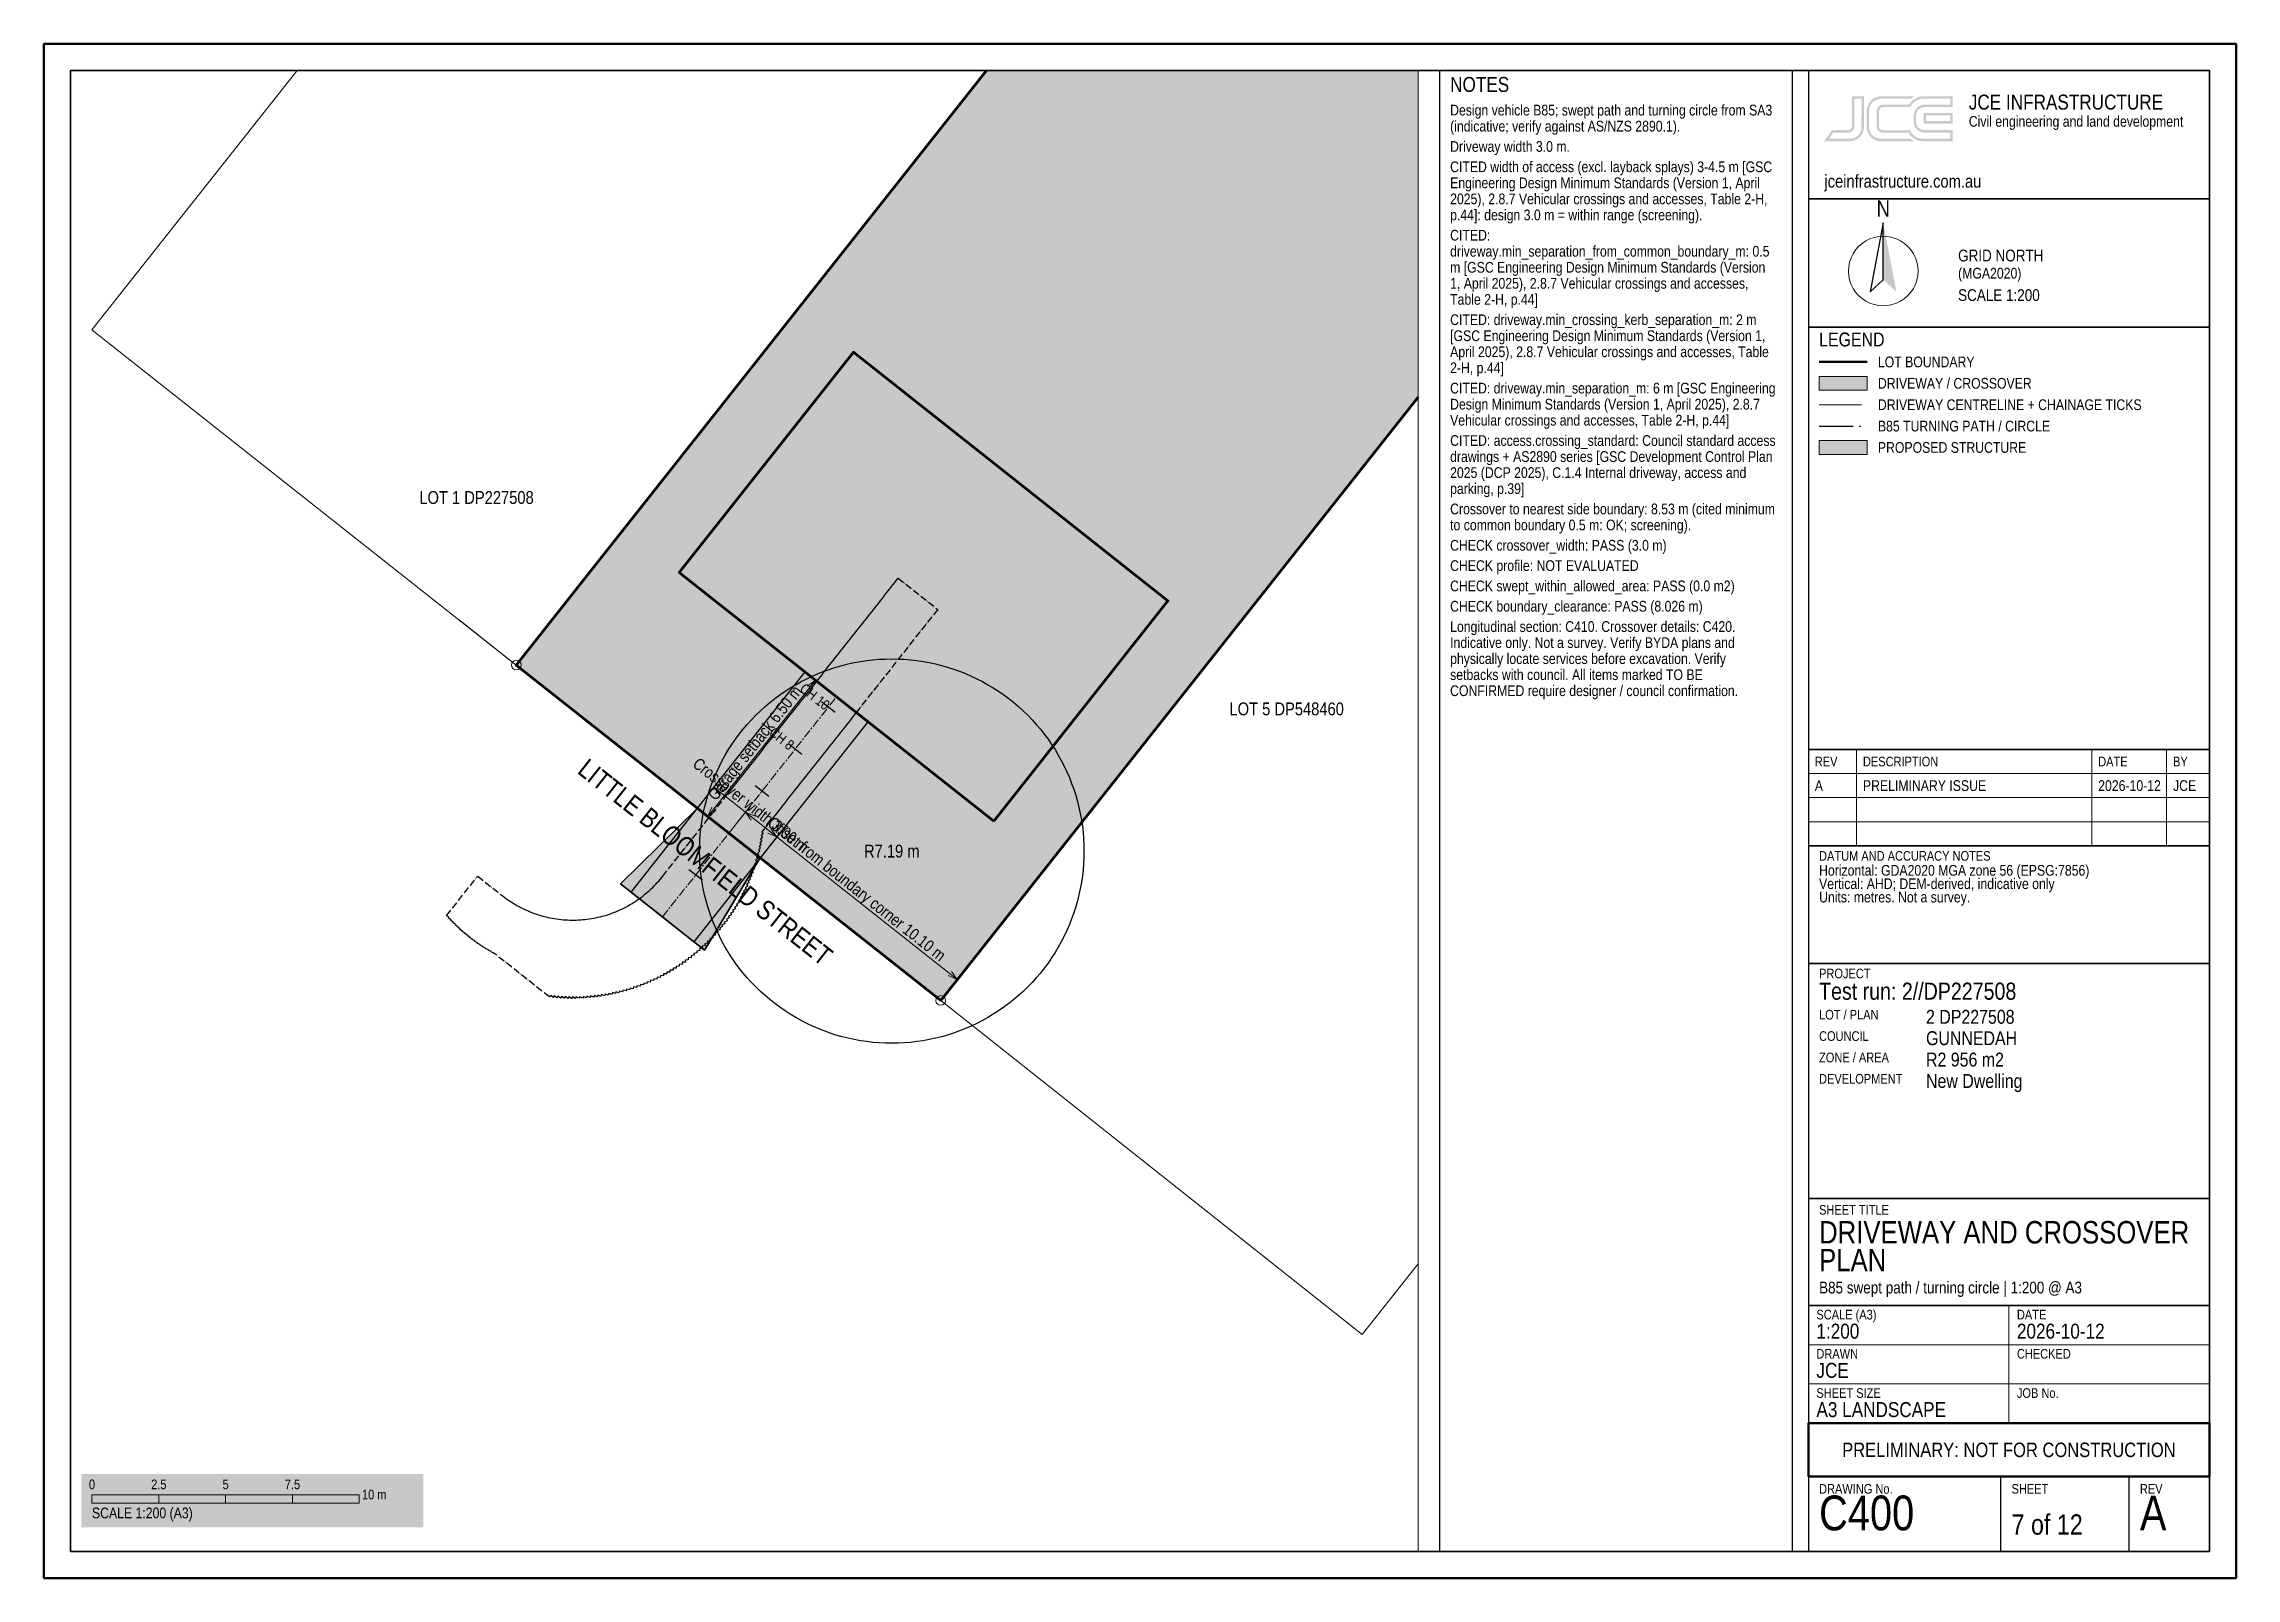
# Paper-space layout 'C400' of a CAD drawing. Header units: metres, sheet in millimetres. Extents: x 5 to 415, y 5 to 292.
# The model-space entities are those that its viewports show. They can reach past a viewport. Long polylines and large blocks are cut down to what shows.
import ezdxf
from ezdxf.enums import TextEntityAlignment as Align

# ---------------------------------------------------------------- set-up
doc = ezdxf.new("R2010")
doc.units = ezdxf.units.M
doc.header["$LTSCALE"] = 2.5
doc.linetypes.add('CENTER', pattern=[5.08, 3.175, -0.635, 0.635, -0.635])
doc.linetypes.add('DASHDOT', pattern=[3.556, 2.54, -0.508, 0, -0.508])
for name, color, linetype, lineweight in [('A-BLDG-SLAB', 5, 'CONTINUOUS', 50), ('C-ANNO-DIMS', 4, 'CONTINUOUS', 18), ('C-ANNO-LOGO', 2, 'CONTINUOUS', 13), ('C-ANNO-LOTN', 7, 'CONTINUOUS', 25), ('C-ANNO-NOTE', 7, 'CONTINUOUS', 18), ('C-ANNO-NRTH', 7, 'CONTINUOUS', 18), ('C-ANNO-ROAD', 7, 'CONTINUOUS', 25), ('C-ANNO-STMP', 1, 'CONTINUOUS', 35), ('C-ANNO-TABL', 7, 'CONTINUOUS', 18), ('C-ANNO-TTLB', 7, 'CONTINUOUS', 25), ('C-DRIV-CNTR', 6, 'CENTER', 18), ('C-DRIV-TURN', 30, 'DASHDOT', 25), ('C-DRIV-XOVR', 7, 'CONTINUOUS', 35), ('C-PROP-ADJN', 9, 'CONTINUOUS', 13), ('C-PROP-BDY', 3, 'CONTINUOUS', 50)]:
    doc.layers.add(name, color=color, linetype=linetype, lineweight=lineweight)
doc.layers.add('C-ANNO-VPRT', color=7, linetype='CONTINUOUS', lineweight=13, plot=False)
doc.styles.add('ARIAL NARROW', font='arialn.ttf')

msp = doc.modelspace()

# ---------------------------------------------------------------- hatches: boundary and pattern name
at = {"layer": 'A-BLDG-SLAB', "true_color": 0x1a33b2}
for points in [[(238462.925, 6569526.405), (238462.754, 6569526.243), (238462.567, 6569526.1), (238462.367, 6569525.975), (238462.156, 6569525.87), (238461.936, 6569525.787), (238461.709, 6569525.725), (238461.477, 6569525.687), (238461.242, 6569525.671), (238461.006, 6569525.678), (238460.773, 6569525.708), (238460.543, 6569525.761), (238460.32, 6569525.837), (238460.105, 6569525.933), (238459.901, 6569526.051), (238459.709, 6569526.187), (238447.941, 6569535.488), (238447.764, 6569535.643), (238447.602, 6569535.815), (238447.458, 6569536.001), (238447.334, 6569536.201), (238447.229, 6569536.412), (238447.146, 6569536.632), (238447.084, 6569536.86), (238447.045, 6569537.092), (238447.03, 6569537.327), (238447.037, 6569537.563), (238447.067, 6569537.796), (238447.12, 6569538.026), (238447.195, 6569538.249), (238447.292, 6569538.464), (238447.409, 6569538.668), (238447.546, 6569538.859), (238454.057, 6569547.097), (238454.212, 6569547.275), (238454.383, 6569547.436), (238454.57, 6569547.58), (238454.77, 6569547.705), (238454.981, 6569547.809), (238455.201, 6569547.893), (238455.428, 6569547.954), (238455.661, 6569547.993), (238455.896, 6569548.009), (238456.131, 6569548.001), (238456.365, 6569547.971), (238456.594, 6569547.918), (238456.817, 6569547.843), (238457.032, 6569547.746), (238457.236, 6569547.629), (238457.428, 6569547.492), (238469.196, 6569538.191), (238469.374, 6569538.036), (238469.535, 6569537.865), (238469.679, 6569537.678), (238469.803, 6569537.478), (238469.908, 6569537.267), (238469.992, 6569537.047), (238470.053, 6569536.82), (238470.092, 6569536.587), (238470.108, 6569536.352), (238470.1, 6569536.117), (238470.07, 6569535.883), (238470.017, 6569535.654), (238469.942, 6569535.431), (238469.845, 6569535.216), (238469.728, 6569535.012), (238469.591, 6569534.82), (238463.08, 6569526.582)], [(238449.429, 6569537.371), (238455.94, 6569545.609), (238467.708, 6569536.308), (238461.197, 6569528.07)]]:
    msp.add_hatch(color=7, dxfattribs=at).paths.add_polyline_path(points)
at = {"layer": 'A-BLDG-SLAB', "true_color": 0xc7d6ff, "transparency": 33554623}
msp.add_hatch(color=7, dxfattribs=at).paths.add_polyline_path([(238449.429, 6569537.371), (238455.94, 6569545.609), (238467.708, 6569536.308), (238461.197, 6569528.07)])
msp.add_hatch(color=7, dxfattribs=at).paths.add_polyline_path([(238449.429, 6569537.371), (238455.94, 6569545.609), (238467.708, 6569536.308), (238461.197, 6569528.07)])
at = {"layer": 'C-DRIV-XOVR', "true_color": 0xdbdbdb, "transparency": 33554610}
msp.add_hatch(color=7, dxfattribs=at).paths.add_polyline_path([(238456.49, 6569531.791), (238449.979, 6569523.553), (238447.626, 6569525.413), (238454.136, 6569533.651)])
msp.add_hatch(color=7, dxfattribs=at).paths.add_polyline_path([(238456.49, 6569531.791), (238449.979, 6569523.553), (238447.626, 6569525.413), (238454.136, 6569533.651)])
msp.add_hatch(color=7, dxfattribs=at).paths.add_polyline_path([(238456.49, 6569531.791), (238449.979, 6569523.553), (238447.626, 6569525.413), (238454.136, 6569533.651)])
at = {"layer": 'C-DRIV-XOVR', "true_color": 0xbfbfbf, "transparency": 33554572}
msp.add_hatch(color=7, dxfattribs=at).paths.add_polyline_path([(238450.372, 6569523.243), (238447.233, 6569525.723), (238450.106, 6569528.551), (238452.46, 6569526.691)])
msp.add_hatch(color=7, dxfattribs=at).paths.add_polyline_path([(238450.372, 6569523.243), (238447.233, 6569525.723), (238450.106, 6569528.551), (238452.46, 6569526.691)])
msp.add_hatch(color=7, dxfattribs=at).paths.add_polyline_path([(238450.372, 6569523.243), (238447.233, 6569525.723), (238450.106, 6569528.551), (238452.46, 6569526.691)])
at = {"layer": 'C-PROP-BDY', "true_color": 0xffe633, "transparency": 33554521}
msp.add_hatch(color=7, dxfattribs=at).paths.add_polyline_path([(238443.334, 6569533.903), (238472.594, 6569570.9), (238488.561, 6569558.474), (238459.207, 6569521.359)])
at = {"layer": 'C-PROP-BDY', "true_color": 0xe6f5e0}
msp.add_hatch(color=7, dxfattribs=at).paths.add_polyline_path([(238443.334, 6569533.903), (238472.594, 6569570.9), (238488.561, 6569558.474), (238459.207, 6569521.359)])

# ---------------------------------------------------------------- linework, layer by layer
at = {"layer": 'A-BLDG-SLAB', "lineweight": 60, "true_color": 0x14339e}
msp.add_lwpolyline([(238461.197, 6569528.07), (238449.429, 6569537.371), (238455.94, 6569545.609), (238467.708, 6569536.308)], close=True, dxfattribs=at)
at = {"layer": 'C-DRIV-CNTR', "lineweight": 13}
msp.add_lwpolyline([(238448.803, 6569524.483), (238451.283, 6569527.621), (238455.313, 6569532.721)], dxfattribs=at)
at = {"layer": 'C-DRIV-CNTR', "linetype": 'CONTINUOUS', "lineweight": 25}
for points in [[(238455.254, 6569532.13), (238454.752, 6569532.527)], [(238454.014, 6569530.561), (238453.512, 6569530.958)], [(238452.774, 6569528.992), (238452.272, 6569529.389)], [(238451.534, 6569527.423), (238451.032, 6569527.82)], [(238450.294, 6569525.854), (238449.792, 6569526.251)], [(238449.054, 6569524.285), (238448.552, 6569524.681)]]:
    msp.add_lwpolyline(points, dxfattribs=at)
at = {"layer": 'C-DRIV-TURN', "lineweight": 25}
for points in [[(238442.48, 6569523.145), (238442.384, 6569523.177), (238442.391, 6569523.197), (238442.281, 6569523.237), (238442.288, 6569523.257), (238442.178, 6569523.299), (238442.186, 6569523.319), (238442.077, 6569523.362), (238442.085, 6569523.382), (238441.976, 6569523.428), (238441.985, 6569523.447), (238441.877, 6569523.495), (238441.886, 6569523.515), (238441.78, 6569523.565), (238441.789, 6569523.584), (238441.684, 6569523.636), (238441.693, 6569523.655), (238441.589, 6569523.709), (238441.599, 6569523.728), (238441.495, 6569523.784), (238441.505, 6569523.802), (238441.403, 6569523.86), (238441.414, 6569523.879), (238441.313, 6569523.939), (238441.324, 6569523.957), (238441.224, 6569524.019), (238441.235, 6569524.037), (238441.136, 6569524.1), (238441.148, 6569524.118), (238441.05, 6569524.184), (238441.062, 6569524.202), (238440.966, 6569524.269), (238440.978, 6569524.286), (238440.883, 6569524.356), (238440.896, 6569524.373), (238440.803, 6569524.444), (238440.815, 6569524.461), (238440.723, 6569524.534), (238441.889, 6569526.009), (238442.839, 6569525.258), (238442.904, 6569525.208), (238442.97, 6569525.16), (238443.037, 6569525.113), (238443.104, 6569525.068), (238443.173, 6569525.024), (238443.242, 6569524.981), (238443.313, 6569524.939), (238443.384, 6569524.899), (238443.455, 6569524.86), (238443.528, 6569524.823), (238443.601, 6569524.786), (238443.675, 6569524.752), (238443.749, 6569524.719), (238443.825, 6569524.687), (238443.9, 6569524.656), (238443.977, 6569524.627), (238444.053, 6569524.6), (238444.131, 6569524.574), (238444.209, 6569524.549), (238444.287, 6569524.526), (238444.366, 6569524.505), (238444.445, 6569524.485), (238444.524, 6569524.467), (238444.604, 6569524.45), (238444.684, 6569524.434), (238444.765, 6569524.42), (238444.845, 6569524.408), (238444.926, 6569524.397), (238445.007, 6569524.388), (238445.089, 6569524.38), (238445.17, 6569524.374), (238445.251, 6569524.37), (238445.333, 6569524.367), (238445.415, 6569524.365), (238445.496, 6569524.365), (238445.578, 6569524.367), (238445.659, 6569524.37), (238445.741, 6569524.375), (238445.822, 6569524.382), (238445.903, 6569524.389), (238445.984, 6569524.399), (238446.065, 6569524.41), (238446.146, 6569524.423), (238446.226, 6569524.437), (238446.306, 6569524.452), (238446.386, 6569524.47), (238446.466, 6569524.488), (238446.545, 6569524.509), (238446.623, 6569524.53), (238446.701, 6569524.554), (238446.779, 6569524.578), (238446.857, 6569524.605), (238446.933, 6569524.632), (238447.01, 6569524.661), (238447.085, 6569524.692), (238447.16, 6569524.724), (238447.235, 6569524.758), (238447.308, 6569524.793), (238447.381, 6569524.829), (238447.454, 6569524.867), (238447.525, 6569524.906), (238447.596, 6569524.946), (238447.666, 6569524.988), (238447.736, 6569525.031), (238447.804, 6569525.076), (238447.872, 6569525.121), (238447.938, 6569525.168), (238448.004, 6569525.217), (238448.069, 6569525.266), (238448.133, 6569525.317), (238448.196, 6569525.369), (238448.257, 6569525.422), (238448.318, 6569525.477), (238448.378, 6569525.532), (238448.437, 6569525.589), (238448.494, 6569525.647), (238448.551, 6569525.706), (238448.606, 6569525.766), (238448.66, 6569525.827), (238448.713, 6569525.889), (238448.765, 6569525.952), (238448.809, 6569526.007), (238450.635, 6569528.317), (238451.11, 6569528.918), (238451.172, 6569528.997), (238451.234, 6569529.075), (238451.296, 6569529.153), (238451.358, 6569529.232), (238451.42, 6569529.31), (238451.482, 6569529.389), (238451.544, 6569529.467), (238451.606, 6569529.546), (238451.668, 6569529.624), (238451.73, 6569529.703), (238451.792, 6569529.781), (238451.854, 6569529.86), (238451.916, 6569529.938), (238451.978, 6569530.016), (238452.04, 6569530.095), (238452.102, 6569530.173), (238452.164, 6569530.252), (238452.226, 6569530.33), (238452.288, 6569530.409), (238452.35, 6569530.487), (238452.412, 6569530.566), (238452.474, 6569530.644), (238452.536, 6569530.723), (238452.598, 6569530.801), (238452.66, 6569530.879), (238452.722, 6569530.958), (238452.784, 6569531.036), (238452.846, 6569531.115), (238452.908, 6569531.193), (238452.97, 6569531.272), (238453.032, 6569531.35), (238453.094, 6569531.429), (238453.156, 6569531.507), (238453.218, 6569531.586), (238453.28, 6569531.664), (238453.342, 6569531.742), (238453.404, 6569531.821), (238453.466, 6569531.899), (238453.528, 6569531.978), (238453.59, 6569532.056), (238453.652, 6569532.135), (238453.714, 6569532.213), (238453.776, 6569532.292), (238453.838, 6569532.37), (238453.9, 6569532.449), (238453.962, 6569532.527), (238454.024, 6569532.605), (238454.086, 6569532.684), (238454.148, 6569532.762), (238454.21, 6569532.841), (238454.272, 6569532.919), (238454.334, 6569532.998), (238454.396, 6569533.076), (238454.458, 6569533.155), (238454.52, 6569533.233), (238454.582, 6569533.312), (238454.644, 6569533.39), (238454.706, 6569533.468), (238454.768, 6569533.547), (238454.83, 6569533.625), (238454.892, 6569533.704), (238454.954, 6569533.782), (238455.016, 6569533.861), (238455.078, 6569533.939), (238455.14, 6569534.018), (238455.202, 6569534.096), (238455.264, 6569534.175), (238455.326, 6569534.253), (238455.388, 6569534.331), (238455.45, 6569534.41), (238455.512, 6569534.488), (238455.574, 6569534.567), (238455.636, 6569534.645), (238455.698, 6569534.724), (238455.76, 6569534.802), (238455.822, 6569534.881), (238455.884, 6569534.959), (238455.946, 6569535.038), (238456.008, 6569535.116), (238456.07, 6569535.194), (238456.132, 6569535.273), (238456.194, 6569535.351), (238456.256, 6569535.43), (238456.318, 6569535.508), (238456.38, 6569535.587), (238456.442, 6569535.665), (238456.504, 6569535.744), (238456.566, 6569535.822), (238456.628, 6569535.901), (238456.69, 6569535.979), (238456.752, 6569536.057), (238456.814, 6569536.136), (238456.876, 6569536.214), (238456.938, 6569536.293), (238457, 6569536.371), (238457.062, 6569536.45), (238457.124, 6569536.528), (238457.186, 6569536.607), (238457.248, 6569536.685), (238457.31, 6569536.764), (238457.372, 6569536.842), (238457.434, 6569536.92), (238457.496, 6569536.999), (238457.558, 6569537.077), (238457.62, 6569537.156), (238459.095, 6569535.99), (238456.051, 6569532.138), (238455.989, 6569532.06), (238455.927, 6569531.981), (238455.865, 6569531.903), (238455.803, 6569531.824), (238455.741, 6569531.746), (238455.679, 6569531.667), (238455.617, 6569531.589), (238455.555, 6569531.51), (238455.493, 6569531.432), (238455.431, 6569531.353), (238455.369, 6569531.275), (238455.307, 6569531.197), (238455.245, 6569531.118), (238455.183, 6569531.04), (238455.121, 6569530.961), (238455.059, 6569530.883), (238454.997, 6569530.804), (238454.935, 6569530.726), (238454.873, 6569530.647), (238454.811, 6569530.569), (238454.749, 6569530.49), (238454.687, 6569530.412), (238454.625, 6569530.334), (238454.563, 6569530.255), (238454.501, 6569530.177), (238454.439, 6569530.098), (238454.377, 6569530.02), (238454.315, 6569529.941), (238454.253, 6569529.863), (238454.191, 6569529.784), (238454.129, 6569529.706), (238454.067, 6569529.627), (238454.005, 6569529.549), (238453.943, 6569529.47), (238453.881, 6569529.392), (238453.819, 6569529.314), (238453.756, 6569529.235), (238453.694, 6569529.157), (238453.632, 6569529.078), (238453.57, 6569529), (238453.508, 6569528.921), (238453.446, 6569528.843), (238453.384, 6569528.764), (238453.322, 6569528.686), (238453.267, 6569528.615), (238453.26, 6569528.607), (238453.198, 6569528.529), (238453.136, 6569528.451), (238453.074, 6569528.372), (238453.012, 6569528.294), (238452.95, 6569528.215), (238452.888, 6569528.137), (238452.826, 6569528.058), (238452.764, 6569527.98), (238452.744, 6569527.955), (238452.702, 6569527.901), (238452.64, 6569527.823), (238452.578, 6569527.744), (238452.516, 6569527.666), (238452.512, 6569527.661), (238452.567, 6569527.616), (238452.492, 6569527.525), (238452.546, 6569527.48), (238452.47, 6569527.391), (238452.523, 6569527.344), (238452.445, 6569527.256), (238452.497, 6569527.209), (238452.417, 6569527.123), (238452.468, 6569527.074), (238452.387, 6569526.989), (238452.437, 6569526.94), (238452.355, 6569526.857), (238452.404, 6569526.806), (238452.32, 6569526.725), (238452.368, 6569526.673), (238452.282, 6569526.594), (238452.329, 6569526.541), (238452.242, 6569526.463), (238452.288, 6569526.41), (238452.199, 6569526.333), (238452.244, 6569526.279), (238452.154, 6569526.204), (238452.198, 6569526.149), (238452.106, 6569526.076), (238452.149, 6569526.02), (238452.056, 6569525.949), (238452.098, 6569525.893), (238452.004, 6569525.823), (238452.045, 6569525.766), (238451.949, 6569525.698), (238451.989, 6569525.64), (238451.892, 6569525.574), (238451.93, 6569525.515), (238451.832, 6569525.451), (238451.869, 6569525.392), (238451.77, 6569525.33), (238451.806, 6569525.269), (238451.706, 6569525.209), (238451.741, 6569525.148), (238451.639, 6569525.09), (238451.673, 6569525.028), (238451.57, 6569524.972), (238451.603, 6569524.91), (238451.499, 6569524.855), (238451.531, 6569524.792), (238451.426, 6569524.74), (238451.456, 6569524.677), (238451.351, 6569524.626), (238451.38, 6569524.562), (238451.273, 6569524.514), (238451.301, 6569524.449), (238451.193, 6569524.403), (238451.22, 6569524.338), (238451.111, 6569524.294), (238451.136, 6569524.228), (238451.027, 6569524.186), (238451.051, 6569524.12), (238450.941, 6569524.08), (238450.964, 6569524.014), (238450.853, 6569523.976), (238450.874, 6569523.909), (238450.763, 6569523.873), (238450.783, 6569523.806), (238450.671, 6569523.772), (238450.69, 6569523.704), (238450.577, 6569523.673), (238450.595, 6569523.605), (238450.481, 6569523.576), (238450.497, 6569523.507), (238450.384, 6569523.48), (238450.398, 6569523.411), (238450.284, 6569523.387), (238450.298, 6569523.318), (238450.183, 6569523.295), (238450.195, 6569523.226), (238450.08, 6569523.205), (238450.091, 6569523.136), (238449.975, 6569523.118), (238449.985, 6569523.048), (238449.869, 6569523.032), (238449.877, 6569522.962), (238449.761, 6569522.948), (238449.768, 6569522.878), (238449.651, 6569522.867), (238449.657, 6569522.796), (238449.54, 6569522.787), (238449.545, 6569522.717), (238449.428, 6569522.71), (238449.431, 6569522.64), (238449.314, 6569522.635), (238449.315, 6569522.564), (238449.198, 6569522.562), (238449.198, 6569522.491), (238449.082, 6569522.491), (238449.08, 6569522.421), (238448.963, 6569522.423), (238448.961, 6569522.352), (238448.844, 6569522.357), (238448.84, 6569522.286), (238448.723, 6569522.293), (238448.718, 6569522.222), (238448.601, 6569522.231), (238448.595, 6569522.161), (238448.478, 6569522.172), (238448.47, 6569522.102), (238448.354, 6569522.115), (238448.345, 6569522.045), (238448.229, 6569522.061), (238448.218, 6569521.991), (238448.103, 6569522.009), (238448.091, 6569521.939), (238447.975, 6569521.959), (238447.962, 6569521.89), (238447.847, 6569521.912), (238447.833, 6569521.843), (238447.718, 6569521.867), (238447.702, 6569521.798), (238447.588, 6569521.825), (238447.571, 6569521.756), (238447.458, 6569521.785), (238447.439, 6569521.717), (238447.326, 6569521.748), (238447.306, 6569521.68), (238447.194, 6569521.713), (238447.173, 6569521.646), (238447.061, 6569521.681), (238447.039, 6569521.614), (238446.928, 6569521.651), (238446.904, 6569521.585), (238446.794, 6569521.624), (238446.769, 6569521.558), (238446.66, 6569521.6), (238446.634, 6569521.534), (238446.525, 6569521.578), (238446.498, 6569521.513), (238446.39, 6569521.558), (238446.361, 6569521.494), (238446.254, 6569521.542), (238446.224, 6569521.478), (238446.119, 6569521.528), (238446.087, 6569521.464), (238445.982, 6569521.516), (238445.95, 6569521.453), (238445.846, 6569521.507), (238445.813, 6569521.445), (238445.71, 6569521.501), (238445.675, 6569521.439), (238445.573, 6569521.497), (238445.537, 6569521.436), (238445.437, 6569521.496), (238445.4, 6569521.436), (238445.3, 6569521.498), (238445.262, 6569521.438), (238445.164, 6569521.502), (238445.124, 6569521.443), (238445.027, 6569521.509), (238444.987, 6569521.451), (238444.891, 6569521.518), (238444.849, 6569521.461), (238444.755, 6569521.53), (238444.712, 6569521.474), (238444.619, 6569521.544), (238444.575, 6569521.489), (238442.528, 6569523.108), (238442.489, 6569523.12), (238442.494, 6569523.134)], [(238464.567, 6569526.947), (238464.563, 6569526.711), (238464.552, 6569526.477), (238464.532, 6569526.242), (238464.506, 6569526.008), (238464.471, 6569525.776), (238464.429, 6569525.544), (238464.379, 6569525.314), (238464.322, 6569525.086), (238464.258, 6569524.86), (238464.186, 6569524.636), (238464.106, 6569524.414), (238464.02, 6569524.195), (238463.926, 6569523.98), (238463.826, 6569523.767), (238463.718, 6569523.558), (238463.604, 6569523.352), (238463.483, 6569523.15), (238463.355, 6569522.953), (238463.222, 6569522.759), (238463.081, 6569522.57), (238462.935, 6569522.386), (238462.783, 6569522.206), (238462.625, 6569522.032), (238462.461, 6569521.863), (238462.292, 6569521.699), (238462.118, 6569521.541), (238461.939, 6569521.389), (238461.754, 6569521.243), (238461.565, 6569521.103), (238461.372, 6569520.969), (238461.174, 6569520.841), (238460.972, 6569520.721), (238460.767, 6569520.606), (238460.557, 6569520.499), (238460.345, 6569520.398), (238460.129, 6569520.305), (238459.91, 6569520.218), (238459.689, 6569520.139), (238459.465, 6569520.067), (238459.238, 6569520.002), (238459.01, 6569519.945), (238458.78, 6569519.895), (238458.549, 6569519.853), (238458.316, 6569519.819), (238458.082, 6569519.792), (238457.848, 6569519.773), (238457.613, 6569519.761), (238457.378, 6569519.757), (238457.142, 6569519.761), (238456.908, 6569519.773), (238456.673, 6569519.792), (238456.439, 6569519.819), (238456.207, 6569519.853), (238455.975, 6569519.895), (238455.745, 6569519.945), (238455.517, 6569520.002), (238455.291, 6569520.067), (238455.067, 6569520.139), (238454.845, 6569520.218), (238454.626, 6569520.305), (238454.411, 6569520.398), (238454.198, 6569520.499), (238453.989, 6569520.606), (238453.783, 6569520.721), (238453.581, 6569520.841), (238453.384, 6569520.969), (238453.19, 6569521.103), (238453.001, 6569521.243), (238452.817, 6569521.389), (238452.637, 6569521.541), (238452.463, 6569521.699), (238452.294, 6569521.863), (238452.13, 6569522.032), (238451.972, 6569522.206), (238451.82, 6569522.386), (238451.674, 6569522.57), (238451.534, 6569522.759), (238451.4, 6569522.953), (238451.272, 6569523.15), (238451.152, 6569523.352), (238451.037, 6569523.558), (238450.93, 6569523.767), (238450.829, 6569523.98), (238450.736, 6569524.195), (238450.649, 6569524.414), (238450.57, 6569524.636), (238450.498, 6569524.86), (238450.433, 6569525.086), (238450.376, 6569525.314), (238450.326, 6569525.544), (238450.284, 6569525.776), (238450.25, 6569526.008), (238450.223, 6569526.242), (238450.204, 6569526.477), (238450.192, 6569526.711), (238450.188, 6569526.947), (238450.192, 6569527.182), (238450.204, 6569527.417), (238450.223, 6569527.651), (238450.25, 6569527.885), (238450.284, 6569528.118), (238450.326, 6569528.349), (238450.376, 6569528.579), (238450.433, 6569528.807), (238450.498, 6569529.034), (238450.57, 6569529.258), (238450.649, 6569529.479), (238450.736, 6569529.698), (238450.829, 6569529.914), (238450.93, 6569530.126), (238451.037, 6569530.336), (238451.152, 6569530.541), (238451.272, 6569530.743), (238451.4, 6569530.941), (238451.534, 6569531.134), (238451.674, 6569531.323), (238451.82, 6569531.508), (238451.972, 6569531.687), (238452.13, 6569531.861), (238452.294, 6569532.03), (238452.463, 6569532.194), (238452.637, 6569532.352), (238452.817, 6569532.504), (238453.001, 6569532.65), (238453.19, 6569532.791), (238453.384, 6569532.924), (238453.581, 6569533.052), (238453.783, 6569533.173), (238453.989, 6569533.287), (238454.198, 6569533.395), (238454.411, 6569533.495), (238454.626, 6569533.589), (238454.845, 6569533.675), (238455.067, 6569533.755), (238455.291, 6569533.827), (238455.517, 6569533.891), (238455.745, 6569533.948), (238455.975, 6569533.998), (238456.207, 6569534.04), (238456.439, 6569534.075), (238456.673, 6569534.101), (238456.908, 6569534.121), (238457.142, 6569534.132), (238457.378, 6569534.136), (238457.613, 6569534.132), (238457.848, 6569534.121), (238458.082, 6569534.101), (238458.316, 6569534.075), (238458.549, 6569534.04), (238458.78, 6569533.998), (238459.01, 6569533.948), (238459.238, 6569533.891), (238459.465, 6569533.827), (238459.689, 6569533.755), (238459.91, 6569533.675), (238460.129, 6569533.589), (238460.345, 6569533.495), (238460.557, 6569533.395), (238460.767, 6569533.287), (238460.972, 6569533.173), (238461.174, 6569533.052), (238461.372, 6569532.924), (238461.565, 6569532.791), (238461.754, 6569532.65), (238461.939, 6569532.504), (238462.118, 6569532.352), (238462.292, 6569532.194), (238462.461, 6569532.03), (238462.625, 6569531.861), (238462.783, 6569531.687), (238462.935, 6569531.508), (238463.081, 6569531.323), (238463.222, 6569531.134), (238463.355, 6569530.941), (238463.483, 6569530.743), (238463.604, 6569530.541), (238463.718, 6569530.336), (238463.826, 6569530.126), (238463.926, 6569529.914), (238464.02, 6569529.698), (238464.106, 6569529.479), (238464.186, 6569529.258), (238464.258, 6569529.034), (238464.322, 6569528.807), (238464.379, 6569528.579), (238464.429, 6569528.349), (238464.471, 6569528.118), (238464.506, 6569527.885), (238464.532, 6569527.651), (238464.552, 6569527.417), (238464.563, 6569527.182)]]:
    msp.add_lwpolyline(points, close=True, dxfattribs=at)
at = {"layer": 'C-DRIV-XOVR', "lineweight": 30}
msp.add_lwpolyline([(238454.136, 6569533.651), (238456.49, 6569531.791), (238449.979, 6569523.553), (238447.626, 6569525.413)], close=True, dxfattribs=at)
at = {"layer": 'C-DRIV-XOVR', "lineweight": 35}
msp.add_lwpolyline([(238452.46, 6569526.691), (238450.106, 6569528.551), (238447.233, 6569525.723), (238450.372, 6569523.243)], close=True, dxfattribs=at)
at = {"layer": 'C-PROP-ADJN', "lineweight": 9, "true_color": 0x4c4c4c}
for points in [[(238472.594, 6569570.9), (238456.628, 6569583.325), (238446.148, 6569570.074), (238427.461, 6569546.448), (238443.334, 6569533.903)], [(238509.544, 6569552.574), (238493.704, 6569564.975), (238488.561, 6569558.474), (238459.207, 6569521.359), (238474.973, 6569508.864)]]:
    msp.add_lwpolyline(points, close=True, dxfattribs=at)
at = {"layer": 'C-PROP-ADJN', "lineweight": 13, "true_color": 0x595959}
for points in [[(238472.594, 6569570.9), (238456.628, 6569583.325), (238446.148, 6569570.074), (238427.461, 6569546.448), (238443.334, 6569533.903)], [(238509.544, 6569552.574), (238493.704, 6569564.975), (238488.561, 6569558.474), (238459.207, 6569521.359), (238474.973, 6569508.864)]]:
    msp.add_lwpolyline(points, close=True, dxfattribs=at)
for points in [[(238435.607, 6569556.747), (238427.461, 6569546.448), (238443.334, 6569533.903), (238461.401, 6569556.747)], [(238477.662, 6569544.692), (238459.207, 6569521.359), (238474.973, 6569508.864), (238477.662, 6569512.263)], [(238441.191, 6569535.597), (238443.334, 6569533.903), (238444.674, 6569535.597)], [(238468.262, 6569532.807), (238459.207, 6569521.359), (238459.285, 6569521.297)]]:
    msp.add_lwpolyline(points, dxfattribs=at)
at = {"layer": 'C-PROP-BDY', "lineweight": 60}
msp.add_lwpolyline([(238459.207, 6569521.359), (238488.561, 6569558.474), (238472.594, 6569570.9), (238443.334, 6569533.903)], close=True, dxfattribs=at)
at = {"layer": 'C-PROP-BDY', "lineweight": 50}
msp.add_lwpolyline([(238459.207, 6569521.359), (238488.561, 6569558.474), (238472.594, 6569570.9), (238443.334, 6569533.903)], close=True, dxfattribs=at)
at = {"layer": 'C-PROP-BDY', "lineweight": 35}
msp.add_lwpolyline([(238459.207, 6569521.359), (238488.561, 6569558.474), (238472.594, 6569570.9), (238443.334, 6569533.903)], close=True, dxfattribs=at)
at = {"layer": 'C-PROP-BDY', "lineweight": 50}
for points in [[(238461.401, 6569556.747), (238443.334, 6569533.903), (238459.207, 6569521.359)], [(238459.207, 6569521.359), (238477.662, 6569544.692)], [(238444.674, 6569535.597), (238443.334, 6569533.903), (238459.207, 6569521.359)], [(238459.207, 6569521.359), (238468.262, 6569532.807)]]:
    msp.add_lwpolyline(points, dxfattribs=at)

psp = doc.layouts.new('C400')

# ---------------------------------------------------------------- hatches: boundary and pattern name
at = {"layer": 'A-BLDG-SLAB', "true_color": 0xc7d6ff, "transparency": 33554585}
psp.add_hatch(color=7, dxfattribs=at).paths.add_polyline_path([(337, 215.2), (346, 215.2), (346, 217.8), (337, 217.8)])
at = {"layer": 'C-ANNO-LOGO', "true_color": 0xc79929}
h = psp.add_hatch(color=7, dxfattribs=at)
h.paths.add_polyline_path([(345.37, 282.21), (343.18, 282.21), (343.18, 276.57), (343.12, 276.31), (342.96, 276.08), (342.68, 275.9), (342.43, 275.85), (340.09, 275.86), (339.88, 275.84), (339.43, 275.86), (338.08, 273.92), (338.02, 273.79), (342.91, 273.78), (343.14, 273.81), (343.49, 273.89), (344.02, 274.11), (344.42, 274.38), (344.68, 274.64), (344.94, 274.95), (345.18, 275.38), (345.28, 275.7), (345.38, 276.15)])
h.paths.add_polyline_path([(344.92, 281.76), (344.95, 281.7), (344.92, 276.05), (344.76, 275.53), (344.47, 275.07), (344.11, 274.71), (343.76, 274.49), (343.43, 274.35), (343.03, 274.26), (342.68, 274.24), (342.32, 274.26), (342.04, 274.24), (338.88, 274.25), (338.87, 274.28), (339.65, 275.39), (342.56, 275.39), (342.97, 275.53), (343.19, 275.69), (343.36, 275.87), (343.49, 276.09), (343.59, 276.39), (343.6, 281.73), (343.63, 281.76)], flags=16)
psp.add_hatch(color=7, dxfattribs=at).paths.add_polyline_path([(346.68, 281.33), (346.34, 280.89), (346.16, 280.55), (346.02, 280.18), (345.94, 279.82), (345.92, 279.59), (345.92, 276.15), (346.02, 275.66), (346.21, 275.19), (346.49, 274.76), (346.76, 274.48), (347.07, 274.23), (347.45, 274.02), (347.78, 273.89), (348.19, 273.81), (348.48, 273.78), (354.69, 273.79), (354.67, 273.84), (354.4, 273.99), (354.08, 274.25), (348.52, 274.24), (348.15, 274.29), (347.69, 274.42), (347.23, 274.68), (346.87, 275.01), (346.65, 275.3), (346.48, 275.63), (346.36, 276.16), (346.36, 279.65), (346.39, 279.89), (346.53, 280.31), (346.71, 280.65), (346.86, 280.87), (347.18, 281.18), (347.47, 281.39), (347.99, 281.64), (348.48, 281.75), (349.01, 281.76), (354.24, 281.75), (354.67, 282.07), (354.85, 282.16), (354.86, 282.21), (348.44, 282.21), (348.09, 282.14), (347.58, 281.96), (347.07, 281.68)])
h = psp.add_hatch(color=7, dxfattribs=at)
h.paths.add_polyline_path([(361.99, 282.19), (356.38, 282.21), (356.16, 282.18), (355.84, 282.12), (355.35, 281.96), (354.82, 281.68), (354.49, 281.44), (354.19, 281.14), (353.82, 280.66), (353.39, 280.64), (348.98, 280.65), (348.8, 280.64), (348.54, 280.55), (348.23, 280.37), (348.03, 280.17), (347.86, 279.89), (347.79, 279.65), (347.79, 276.36), (347.88, 276.07), (348.01, 275.86), (348.18, 275.67), (348.37, 275.53), (348.75, 275.39), (353.74, 275.37), (354.12, 274.82), (354.53, 274.43), (355.03, 274.11), (355.32, 273.98), (355.79, 273.85), (356.33, 273.78), (361.98, 273.79), (361.99, 275.84), (361.96, 275.86), (356.59, 275.86), (356.17, 275.96), (355.74, 276.19), (355.43, 276.5), (355.24, 276.84), (355.18, 277.02), (355.14, 277.23), (355.14, 278.72), (355.23, 279.11), (355.37, 279.38), (355.53, 279.61), (355.69, 279.77), (355.95, 279.95), (356.23, 280.09), (356.44, 280.15), (356.77, 280.19), (361.99, 280.19)])
h.paths.add_polyline_path([(361.56, 281.73), (361.56, 280.67), (361.54, 280.65), (356.56, 280.64), (355.99, 280.48), (355.52, 280.21), (355.14, 279.84), (354.96, 279.57), (354.8, 279.23), (354.74, 279.02), (354.69, 278.71), (354.69, 277.35), (354.74, 276.98), (354.8, 276.78), (354.96, 276.43), (355.15, 276.15), (355.42, 275.88), (355.73, 275.66), (356.08, 275.5), (356.56, 275.39), (361.49, 275.41), (361.56, 275.36), (361.56, 274.28), (361.53, 274.25), (356.66, 274.26), (356.6, 274.24), (356.13, 274.26), (355.47, 274.42), (355.06, 274.62), (354.75, 274.83), (354.29, 275.3), (354.19, 275.45), (353.99, 275.85), (348.89, 275.85), (348.66, 275.9), (348.49, 275.99), (348.35, 276.13), (348.25, 276.3), (348.22, 276.47), (348.23, 279.61), (348.28, 279.77), (348.41, 279.94), (348.68, 280.13), (348.98, 280.19), (354.05, 280.19), (354.09, 280.22), (354.22, 280.46), (354.41, 280.72), (354.78, 281.09), (354.97, 281.24), (355.29, 281.44), (355.55, 281.55), (355.93, 281.68), (356.34, 281.75), (361.54, 281.76)], flags=16)
h = psp.add_hatch(color=7, dxfattribs=at)
h.paths.add_polyline_path([(356.58, 279.08), (356.57, 277.13), (356.61, 277.09), (361.62, 277.08), (361.99, 277.1), (361.99, 279.09)])
h.paths.add_polyline_path([(357.01, 278.61), (357.08, 278.65), (361.54, 278.64), (361.56, 278.62), (361.56, 277.56), (361.54, 277.54), (357.04, 277.54), (357.01, 277.61)], flags=16)
at = {"layer": 'C-ANNO-NRTH', "true_color": 0x000000}
for points in [[(349, 258.5), (351.47, 245.6), (349, 247.88)], [(14, 20.6), (26.5, 20.6), (26.5, 19), (14, 19)], [(39, 20.6), (51.5, 20.6), (51.5, 19), (39, 19)]]:
    psp.add_hatch(color=7, dxfattribs=at).paths.add_polyline_path(points)
at = {"layer": 'C-ANNO-NRTH', "true_color": 0xffffff, "transparency": 33554636}
psp.add_hatch(color=7, dxfattribs=at).paths.add_polyline_path([(12, 24.5), (76, 24.5), (76, 14.5), (12, 14.5)])
at = {"layer": 'C-DRIV-XOVR', "true_color": 0xcccccc, "transparency": 33554585}
psp.add_hatch(color=7, dxfattribs=at).paths.add_polyline_path([(337, 227.2), (346, 227.2), (346, 229.8), (337, 229.8)])

# ---------------------------------------------------------------- linework, layer by layer
at = {"layer": 'A-BLDG-SLAB', "lineweight": 18, "true_color": 0x14339e}
psp.add_lwpolyline([(337, 215.2), (346, 215.2), (346, 217.8), (337, 217.8)], close=True, dxfattribs=at)
at = {"layer": 'C-ANNO-DIMS', "lineweight": 18}
for points in [[(129.18, 147.47), (149.33, 172.97)], [(149.33, 172.97), (147.83, 171.87)], [(149.33, 172.97), (148.61, 171.25)], [(142.09, 143.64), (130.32, 152.94)], [(130.32, 152.94), (132.04, 152.22)], [(130.32, 152.94), (131.42, 151.44)], [(129.18, 147.47), (129.91, 149.19)], [(129.18, 147.47), (130.69, 148.57)], [(175.83, 116.98), (136.21, 148.29)], [(136.21, 148.29), (137.93, 147.57)], [(136.21, 148.29), (137.31, 146.79)], [(142.09, 143.64), (140.37, 144.37)], [(142.09, 143.64), (140.99, 145.15)], [(175.83, 116.98), (174.1, 117.71)], [(175.83, 116.98), (174.72, 118.49)]]:
    psp.add_lwpolyline(points, dxfattribs=at)
at = {"layer": 'C-ANNO-DIMS', "lineweight": 13}
for points in [[(152.63, 170.37), (148.39, 173.71)], [(127.72, 149.65), (131.07, 153.89)], [(132.48, 144.87), (128.24, 148.22)], [(133.6, 145), (136.95, 149.24)], [(139.49, 140.35), (142.83, 144.59)], [(173.22, 113.69), (176.57, 117.92)]]:
    psp.add_lwpolyline(points, dxfattribs=at)
at = {"layer": 'C-ANNO-NRTH', "lineweight": 25}
psp.add_lwpolyline([(349, 258.5), (346.53, 245.6), (349, 247.88)], close=True, dxfattribs=at)
at = {"layer": 'C-ANNO-NRTH', "lineweight": 18}
for points in [[(345.04, 254.66), (344.4, 254.1)], [(345.75, 255.13), (345.04, 254.66)], [(346.51, 255.51), (345.75, 255.13)], [(347.32, 255.78), (346.51, 255.51)], [(348.15, 255.94), (347.32, 255.78)], [(349, 256), (348.15, 255.94)], [(349.85, 255.94), (349, 256)], [(350.68, 255.78), (349.85, 255.94)], [(351.49, 255.51), (350.68, 255.78)], [(352.25, 255.13), (351.49, 255.51)], [(352.96, 254.66), (352.25, 255.13)], [(353.6, 254.1), (352.96, 254.66)], [(342.56, 250.35), (342.5, 249.5)], [(342.72, 251.18), (342.56, 250.35)], [(342.99, 251.99), (342.72, 251.18)], [(343.37, 252.75), (342.99, 251.99)], [(343.84, 253.46), (343.37, 252.75)], [(344.4, 254.1), (343.84, 253.46)], [(354.16, 253.46), (353.6, 254.1)], [(354.63, 252.75), (354.16, 253.46)], [(355.01, 251.99), (354.63, 252.75)], [(355.28, 251.18), (355.01, 251.99)], [(355.44, 250.35), (355.28, 251.18)], [(355.5, 249.5), (355.44, 250.35)], [(342.5, 249.5), (342.56, 248.65)], [(342.56, 248.65), (342.72, 247.82)], [(342.72, 247.82), (342.99, 247.01)], [(342.99, 247.01), (343.37, 246.25)], [(343.37, 246.25), (343.84, 245.54)], [(354.16, 245.54), (354.63, 246.25)], [(354.63, 246.25), (355.01, 247.01)], [(355.01, 247.01), (355.28, 247.82)], [(355.28, 247.82), (355.44, 248.65)], [(355.44, 248.65), (355.5, 249.5)], [(343.84, 245.54), (344.4, 244.9)], [(344.4, 244.9), (345.04, 244.34)], [(345.04, 244.34), (345.75, 243.87)], [(345.75, 243.87), (346.51, 243.49)], [(346.51, 243.49), (347.32, 243.22)], [(347.32, 243.22), (348.15, 243.06)], [(348.15, 243.06), (349, 243)], [(349, 243), (349.85, 243.06)], [(349.85, 243.06), (350.68, 243.22)], [(350.68, 243.22), (351.49, 243.49)], [(351.49, 243.49), (352.25, 243.87)], [(352.25, 243.87), (352.96, 244.34)], [(352.96, 244.34), (353.6, 244.9)], [(353.6, 244.9), (354.16, 245.54)]]:
    psp.add_lwpolyline(points, dxfattribs=at)
for points in [[(14, 19), (26.5, 19), (26.5, 20.6), (14, 20.6)], [(26.5, 19), (39, 19), (39, 20.6), (26.5, 20.6)], [(39, 19), (51.5, 19), (51.5, 20.6), (39, 20.6)], [(51.5, 19), (64, 19), (64, 20.6), (51.5, 20.6)]]:
    psp.add_lwpolyline(points, close=True, dxfattribs=at)
at = {"layer": 'C-ANNO-STMP', "lineweight": 50, "true_color": 0xb81a1a}
psp.add_lwpolyline([(335, 24), (410, 24), (410, 34), (335, 34)], close=True, dxfattribs=at)
at = {"layer": 'C-ANNO-TABL', "lineweight": 25}
psp.add_lwpolyline([(266, 10), (332, 10), (332, 287), (266, 287)], close=True, dxfattribs=at)
at = {"layer": 'C-ANNO-TABL', "lineweight": 13}
for points in [[(344, 142), (344, 160)], [(388, 142), (388, 160)], [(402, 142), (402, 160)], [(335, 155.5), (410, 155.5)], [(335, 151), (410, 151)], [(335, 146.5), (410, 146.5)]]:
    psp.add_lwpolyline(points, dxfattribs=at)
at = {"layer": 'C-ANNO-TTLB', "lineweight": 50}
psp.add_lwpolyline([(5, 5), (415, 5), (415, 292), (5, 292)], close=True, dxfattribs=at)
at = {"layer": 'C-ANNO-TTLB', "lineweight": 35}
psp.add_lwpolyline([(10, 10), (410, 10), (410, 287), (10, 287)], close=True, dxfattribs=at)
at = {"layer": 'C-ANNO-TTLB', "lineweight": 25}
for points in [[(10, 10), (332, 10), (332, 287), (10, 287)], [(335, 263), (410, 263), (410, 287), (335, 287)], [(335, 239), (410, 239), (410, 263), (335, 263)], [(335, 160), (410, 160), (410, 239), (335, 239)], [(335, 142), (410, 142), (410, 160), (335, 160)], [(335, 120), (410, 120), (410, 142), (335, 142)], [(335, 76), (410, 76), (410, 120), (335, 120)], [(335, 56), (410, 56), (410, 76), (335, 76)], [(335, 34), (410, 34), (410, 56), (335, 56)], [(335, 10), (410, 10), (410, 24), (335, 24)]]:
    psp.add_lwpolyline(points, close=True, dxfattribs=at)
at = {"layer": 'C-ANNO-TTLB', "lineweight": 18}
for points in [[(372.5, 34), (372.5, 56)], [(335, 48.67), (410, 48.67)], [(335, 41.33), (410, 41.33)]]:
    psp.add_lwpolyline(points, dxfattribs=at)
at = {"layer": 'C-ANNO-TTLB', "lineweight": 25}
for points in [[(371, 10), (371, 24)], [(395, 10), (395, 24)]]:
    psp.add_lwpolyline(points, dxfattribs=at)
at = {"layer": 'C-DRIV-CNTR', "linetype": 'CENTER', "lineweight": 13, "true_color": 0x660099}
psp.add_lwpolyline([(337, 224.5), (346, 224.5)], dxfattribs=at)
at = {"layer": 'C-DRIV-TURN', "linetype": 'DASHDOT', "lineweight": 25, "true_color": 0xe67300}
psp.add_lwpolyline([(337, 220.5), (346, 220.5)], dxfattribs=at)
at = {"layer": 'C-DRIV-XOVR', "lineweight": 18, "true_color": 0x000000}
psp.add_lwpolyline([(337, 227.2), (346, 227.2), (346, 229.8), (337, 229.8)], close=True, dxfattribs=at)
at = {"layer": 'C-PROP-BDY', "lineweight": 50, "true_color": 0x00801a}
psp.add_lwpolyline([(337, 232.5), (346, 232.5)], dxfattribs=at)
at = {"layer": 'C-PROP-BDY', "lineweight": 18, "true_color": 0x00801a}
for points in [[(94.26, 175.78), (94.19, 176.13), (94, 176.42), (93.71, 176.61), (93.36, 176.68), (93.02, 176.61), (92.73, 176.42), (92.53, 176.13), (92.46, 175.78), (92.53, 175.44), (92.73, 175.15), (93.02, 174.95), (93.36, 174.88), (93.71, 174.95), (94, 175.15), (94.19, 175.44)], [(173.63, 113.06), (173.56, 113.4), (173.36, 113.69), (173.07, 113.89), (172.73, 113.96), (172.38, 113.89), (172.09, 113.69), (171.89, 113.4), (171.83, 113.06), (171.89, 112.71), (172.09, 112.42), (172.38, 112.23), (172.73, 112.16), (173.07, 112.23), (173.36, 112.42), (173.56, 112.71)]]:
    psp.add_lwpolyline(points, close=True, dxfattribs=at)

# ---------------------------------------------------------------- texts
at = {"layer": 'C-ANNO-DIMS', "style": 'ARIAL NARROW'}
for s, height, rotation, p in [('CH 10', 1.9, -38.3208, (149.2, 169.89)), ('Garage setback 6.50 m', 2.2, 51.6792, (137.96, 161.24)), ('CH 8', 1.9, -38.3208, (143, 162.05)), ('Crossover width 3.00 m', 2.2, -38.3208, (137.23, 149.59)), ('Offset from boundary corner 10.10 m', 2.2, -38.3208, (157.04, 133.93))]:
    psp.add_text(s, height=height, rotation=rotation, dxfattribs=at).set_placement(p, align=Align.MIDDLE_CENTER)
at = {"layer": 'C-ANNO-LOTN', "true_color": 0x404040, "style": 'ARIAL NARROW'}
for s, p in [('LOT 1 DP227508', (85.92, 207.14)), ('LOT 5 DP548460', (237.43, 167.6))]:
    psp.add_text(s, height=2.4, dxfattribs=at).set_placement(p, align=Align.MIDDLE_CENTER)
at = {"layer": 'C-ANNO-NOTE', "true_color": 0x000000, "style": 'ARIAL NARROW'}
psp.add_text('NOTES', height=2.8, dxfattribs=at).set_placement((268, 285.8), align=Align.TOP_LEFT)
at = {"layer": 'C-ANNO-NOTE', "style": 'ARIAL NARROW'}
for s, p in [('Design vehicle B85; swept path and turning circle from SA3', (268, 280.6)), ('(indicative; verify against AS/NZS 2890.1).', (268, 277.6)), ('Driveway width 3.0 m.', (268, 273.8)), ('CITED width of access (excl. layback splays) 3-4.5 m [GSC', (268, 270)), ('Engineering Design Minimum Standards (Version 1, April', (268, 267)), ('2025), 2.8.7 Vehicular crossings and accesses, Table 2-H,', (268, 264)), ('p.44]: design 3.0 m = within range (screening).', (268, 261)), ('driveway.min_separation_from_common_boundary_m: 0.5', (268, 254.2)), ('CITED:', (268, 257.2)), ('m [GSC Engineering Design Minimum Standards (Version', (268, 251.2)), ('1, April 2025), 2.8.7 Vehicular crossings and accesses,', (268, 248.2)), ('Table 2-H, p.44]', (268, 245.2)), ('CITED: driveway.min_crossing_kerb_separation_m: 2 m', (268, 241.4)), ('[GSC Engineering Design Minimum Standards (Version 1,', (268, 238.4)), ('April 2025), 2.8.7 Vehicular crossings and accesses, Table', (268, 235.4)), ('2-H, p.44]', (268, 232.4)), ('CITED: driveway.min_separation_m: 6 m [GSC Engineering', (268, 228.6)), ('Design Minimum Standards (Version 1, April 2025), 2.8.7', (268, 225.6)), ('Vehicular crossings and accesses, Table 2-H, p.44]', (268, 222.6)), ('CITED: access.crossing_standard: Council standard access', (268, 218.8)), ('drawings + AS2890 series [GSC Development Control Plan', (268, 215.8)), ('2025 (DCP 2025), C.1.4 Internal driveway, access and', (268, 212.8)), ('parking, p.39]', (268, 209.8)), ('Crossover to nearest side boundary: 8.53 m (cited minimum', (268, 206)), ('to common boundary 0.5 m: OK; screening).', (268, 203)), ('CHECK crossover_width: PASS (3.0 m)', (268, 199.2)), ('CHECK profile: NOT EVALUATED', (268, 195.4)), ('CHECK swept_within_allowed_area: PASS (0.0 m2)', (268, 191.6)), ('CHECK boundary_clearance: PASS (8.026 m)', (268, 187.8)), ('Longitudinal section: C410. Crossover details: C420.', (268, 184)), ('Indicative only. Not a survey. Verify BYDA plans and', (268, 181)), ('physically locate services before excavation. Verify', (268, 178)), ('setbacks with council. All items marked TO BE', (268, 175)), ('CONFIRMED require designer / council confirmation.', (268, 172))]:
    psp.add_text(s, height=2, dxfattribs=at).set_placement(p, align=Align.TOP_LEFT)
at = {"layer": 'C-ANNO-NRTH', "style": 'ARIAL NARROW'}
psp.add_text('N', height=3, dxfattribs=at).set_placement((349, 261.2), align=Align.MIDDLE_CENTER)
for s, height, p in [('GRID NORTH', 2.2, (363, 253.5)), ('(MGA2020)', 2, (363, 250.1)), ('SCALE 1:200', 2.2, (363, 246.1)), ('SCALE 1:200 (A3)', 2, (14, 18.2))]:
    psp.add_text(s, height=height, dxfattribs=at).set_placement(p, align=Align.TOP_LEFT)
for s, p in [('0', (14, 21.1)), ('2.5', (26.5, 21.1)), ('5', (39, 21.1)), ('7.5', (51.5, 21.1))]:
    psp.add_text(s, height=1.8, dxfattribs=at).set_placement(p, align=Align.BOTTOM_CENTER)
psp.add_text('10 m', height=1.8, dxfattribs=at).set_placement((64.5, 19.2), align=Align.BOTTOM_LEFT)
at = {"layer": 'C-ANNO-ROAD', "true_color": 0x333333, "style": 'ARIAL NARROW'}
psp.add_text('LITTLE BLOOMFIELD STREET', height=3.6, rotation=-38.3208, dxfattribs=at).set_placement((128.7, 138.93), align=Align.MIDDLE_CENTER)
at = {"layer": 'C-ANNO-STMP', "true_color": 0xb81a1a, "style": 'ARIAL NARROW'}
psp.add_text('PRELIMINARY: NOT FOR CONSTRUCTION', height=2.7, dxfattribs=at).set_placement((372.5, 29), align=Align.MIDDLE_CENTER)
at = {"layer": 'C-ANNO-TABL', "style": 'ARIAL NARROW'}
for s, height, p in [('REV', 1.8, (336.2, 157.75)), ('DESCRIPTION', 1.8, (345.2, 157.75)), ('DATE', 1.8, (389.2, 157.75)), ('BY', 1.8, (403.2, 157.75)), ('A', 2, (336.2, 153.25)), ('PRELIMINARY ISSUE', 2, (345.2, 153.25)), ('2026-10-12', 2, (389.2, 153.25)), ('JCE', 2, (403.2, 153.25))]:
    psp.add_text(s, height=height, dxfattribs=at).set_placement(p, align=Align.MIDDLE_LEFT)
at = {"layer": 'C-ANNO-TTLB', "style": 'ARIAL NARROW'}
for s, height, p in [('JCE INFRASTRUCTURE', 2.8, (365, 282.5)), ('LEGEND', 2.6, (337, 238)), ('Vertical: AHD; DEM-derived, indicative only', 2, (337, 135.9)), ('Horizontal: GDA2020 MGA zone 56 (EPSG:7856)', 2, (337, 138.4)), ('Units: metres. Not a survey.', 2, (337, 133.4)), ('Test run: 2//DP227508', 3.2, (337, 116.4)), ('2 DP227508', 2.6, (357, 111.3)), ('GUNNEDAH', 2.6, (357, 107.3)), ('R2 956 m2', 2.6, (357, 103.3)), ('New Dwelling', 2.6, (357, 99.3)), ('DRIVEWAY AND CROSSOVER', 4.2, (337, 71.8)), ('PLAN', 4.2, (337, 66.6)), ('1:200', 2.8, (336.5, 52.6)), ('2026-10-12', 2.8, (374, 52.6)), ('JCE', 2.8, (336.5, 45.27)), ('A3 LANDSCAPE', 2.8, (336.5, 37.93))]:
    psp.add_text(s, height=height, dxfattribs=at).set_placement(p, align=Align.TOP_LEFT)
at = {"layer": 'C-ANNO-TTLB', "true_color": 0x404040, "style": 'ARIAL NARROW'}
psp.add_text('Civil engineering and land development', height=2, dxfattribs=at).set_placement((365, 278.5), align=Align.TOP_LEFT)
at = {"layer": 'C-ANNO-TTLB', "true_color": 0x1a408c, "style": 'ARIAL NARROW'}
psp.add_text('jceinfrastructure.com.au', height=2.4, dxfattribs=at).set_placement((338, 267.5), align=Align.TOP_LEFT)
at = {"layer": 'C-ANNO-TTLB', "style": 'ARIAL NARROW'}
for s, p in [('LOT BOUNDARY', (348, 232.5)), ('DRIVEWAY / CROSSOVER', (348, 228.5)), ('DRIVEWAY CENTRELINE + CHAINAGE TICKS', (348, 224.5)), ('B85 TURNING PATH / CIRCLE', (348, 220.5)), ('PROPOSED STRUCTURE', (348, 216.5))]:
    psp.add_text(s, height=2, dxfattribs=at).set_placement(p, align=Align.MIDDLE_LEFT)
at = {"layer": 'C-ANNO-TTLB', "true_color": 0x595959, "style": 'ARIAL NARROW'}
for s, p in [('DATUM AND ACCURACY NOTES', (337, 141)), ('PROJECT', (337, 119)), ('LOT / PLAN', (337, 111.3)), ('COUNCIL', (337, 107.3)), ('ZONE / AREA', (337, 103.3)), ('DEVELOPMENT', (337, 99.3)), ('SHEET TITLE', (337, 74.8)), ('SCALE (A3)', (336.5, 55.2)), ('DATE', (374, 55.2)), ('DRAWN', (336.5, 47.87)), ('CHECKED', (374, 47.87)), ('SHEET SIZE', (336.5, 40.53)), ('JOB No.', (374, 40.53)), ('DRAWING No.', (337, 22.6)), ('SHEET', (373, 22.6)), ('REV', (397, 22.6))]:
    psp.add_text(s, height=1.8, dxfattribs=at).set_placement(p, align=Align.TOP_LEFT)
at = {"layer": 'C-ANNO-TTLB', "true_color": 0x333333, "style": 'ARIAL NARROW'}
psp.add_text('B85 swept path / turning circle | 1:200 @ A3', height=2.2, dxfattribs=at).set_placement((337, 57.6), align=Align.BOTTOM_LEFT)
at = {"layer": 'C-ANNO-TTLB', "style": 'ARIAL NARROW'}
for s, height, p in [('C400', 6.5, (337, 12)), ('7 of 12', 3.8, (373, 12)), ('A', 6.5, (397, 12))]:
    psp.add_text(s, height=height, dxfattribs=at).set_placement(p, align=Align.BOTTOM_LEFT)
at = {"layer": 'C-DRIV-TURN', "style": 'ARIAL NARROW'}
psp.add_text('R7.19 m', height=2.4, dxfattribs=at).set_placement((163.58, 141), align=Align.MIDDLE_CENTER)

# ---------------------------------------------------------------- viewports
at = {"layer": 'C-ANNO-VPRT'}
vp = psp.add_viewport(center=(136, 148.5), size=(252, 277), view_center_point=(238451.862, 6569528.447), view_height=55.4, dxfattribs=at)
vp.frozen_layers = ['C-ANNO-DIMS', 'C-ANNO-LOGO', 'C-ANNO-LOTN', 'C-ANNO-NOTE', 'C-ANNO-NRTH', 'C-ANNO-ROAD', 'C-ANNO-STMP', 'C-ANNO-TABL', 'C-ANNO-TTLB', 'C-ANNO-VPRT']

doc.saveas('drawing.dxf')
